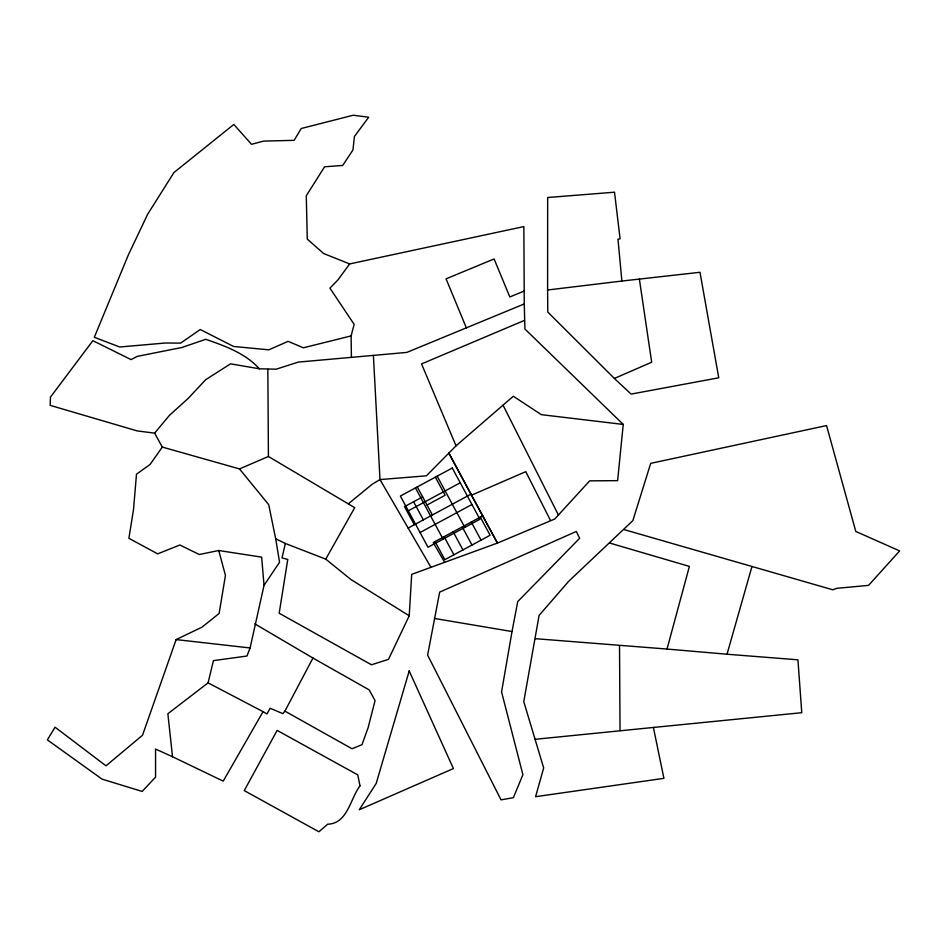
<?xml version="1.0" encoding="UTF-8"?>
<svg xmlns="http://www.w3.org/2000/svg" width="947" height="947" viewBox="0 0 947 947"><rect width="100%" height="100%" fill="white"/><g stroke="black" fill="none" stroke-linecap="round" stroke-linejoin="round"><path stroke-width="1.42" d="M547.603 289.995L547.662 197.521L614.52 192.194L620.084 238.798L617.989 239.2L621.883 281.046L547.603 289.995L547.768 312.037L614.366 378.445L631.116 394.094L718.749 377.794L699.987 272.286L621.883 281.046M267.847 369.318L268.415 456.49L354.711 507.675L325.744 559.132L350.911 579.505L409.222 615.775L388.495 659.361L371.449 664.77L279.176 613.23L287.77 559.476L282.017 557.901L285.355 543.46L275.695 538.807L268.723 504.692L239.484 468.919L162.316 447.067L154.61 433.134L137.185 430.909L50.167 405.363L50.44 397.172L92.865 340.671L131.088 359.611L137.185 356.392L181.954 347.478L205.736 339.31C225.197 346.034 245.119 353.136 259.395 368.785L276.133 369.2L298.281 362.097L406.831 352.414L524.259 303.951L523.857 226.593L349.656 263.929L323.602 253.5L307.278 239.106L306.272 195.769L324.596 166.779L342.707 165.465L352.959 149.946L354.415 136.498L368.679 117.227L353.231 115.226L301.229 128.508L294.138 140.334L263.657 141.091L251.523 144.311L233.826 124.436L173.964 172.52L147.685 214.2L128.472 254.648L94.309 337.298L119.748 347.004L165.524 343.003L180.617 343.11L200.255 329.509L233.542 346.448L268.794 349.834L288.137 341.346L303.371 347.798L351.1 335.925L354.154 324.371L329.911 288.113L337.795 280.099L349.656 263.929M409.222 615.775L411.696 574.344L497.447 543.069L554.753 519.015L589.673 480.851L617.622 480.662L623.244 424.434L524.922 329.011L524.259 303.951M535.091 739.311L653.394 727.462L663.918 778.339L535.588 796.699L543.673 767.946L523.774 701.62L539.092 615.42L568.567 581.411L632.845 520.625L650.707 463.355L826.565 425.57L855.78 531.445L899.65 550.917L868.565 585.364L836.899 588.312L832.768 589.78L623.955 529.562M512.019 631.542L501.567 691.914L522.898 774.682L513.369 797.705L501.022 799.836L427.618 655.087L439.657 592.135L576.321 531.456L579.659 538.263L517.737 601.582L512.019 631.542L434.484 618.45M254.85 623.884L312.948 658.047L284.917 711.138L282.822 713.624L270.132 708.285L266.983 713.931L263.065 711.659L223.196 781.133L172.52 756.736L167.868 713.742L208.068 682.858L213.43 660.639L246.978 656.022L250.091 647.961L264.035 585.329L261.644 557.132L218.745 550.515L199.284 554.516L179.871 544.999L157.687 553.865L128.899 538.298L133.491 509.794L136.498 474.175L150.052 464.48L162.316 447.067M535.505 638.692L667.019 649.05L689.38 566.401L609.43 542.962M667.019 649.05L727.024 654.223L751.977 566.46M218.745 550.515L225.445 575.385L219.136 613.443L202.042 627.139L176.13 639.592L142.512 735.251L106.005 765.827L55.068 727.213L47.35 739.879L102.098 779.156L142.192 791.432L155.568 777.108L155.557 749.053L172.52 756.736M264.035 585.329L279.554 562.258L275.695 538.807M154.61 433.134L169.572 415.212L188.003 398.592L205.688 379.688L230.535 363.837L259.395 368.785M623.244 424.434L541.353 414.668L513.321 396.248L456.028 445.836L426.375 475.832L379.996 479.573L372.183 484.248L348.33 503.828M422.634 496.879L404.535 506.645L414.301 524.745M408.323 510.8L460.218 482.781M427.038 505.023L445.137 495.257L435.36 477.158M408.157 528.059L471.014 494.133M420.054 532.522L471.949 504.502M482.745 515.843L433.229 542.572L444.64 562.234M614.366 378.445L651.678 362.228L639.379 279.105M471.417 495.234L497.447 543.069L448.689 452.773L471.417 495.234L525.774 471.665L550.432 520.329M239.484 468.919L268.415 456.49M524.46 320.394L421.545 363.92L456.028 445.836M524.2 291.013L509.829 296.967L494.097 258.957L446.061 278.844L466.35 327.851M653.394 727.462L801.766 712.7L797.942 659.81L727.024 654.223M176.13 639.592L250.091 647.961M285.355 543.46L325.744 559.132M208.068 682.858L263.065 711.659M284.917 711.138L352.024 748.746L361.979 744.709L368.111 727.734L375.071 700.591L369.164 689.889L312.948 658.047M430.885 567.217L379.996 479.573L373.402 355.385M480.33 517.157L490.096 535.256L444.853 559.677L435.075 541.577M471.275 522.034L481.052 540.133M437.171 476.175L464.823 527.396M462.231 526.923L471.997 545.022M453.175 531.812L462.953 549.911M417.26 486.924L432.4 514.979M444.131 536.7L453.897 554.8M415.449 487.906L443.101 539.127M413.579 501.756L423.356 519.856M503.058 405.209L558.552 515.275M351.1 335.925L351.408 356.853M619.527 645.688L620.036 730.575M409.199 670.961L376.184 783.453L359.268 809.756L453.412 768.562L409.199 670.961M359.99 785.832C350.118 798.96 347.691 823.559 327.65 824.221L318.914 831.774L244.255 790.603L277.128 730.397L357.765 774.871L359.99 785.832M452.264 468.031L400.368 496.05L428.02 547.271L479.904 519.252L452.264 468.031"/></g></svg>
